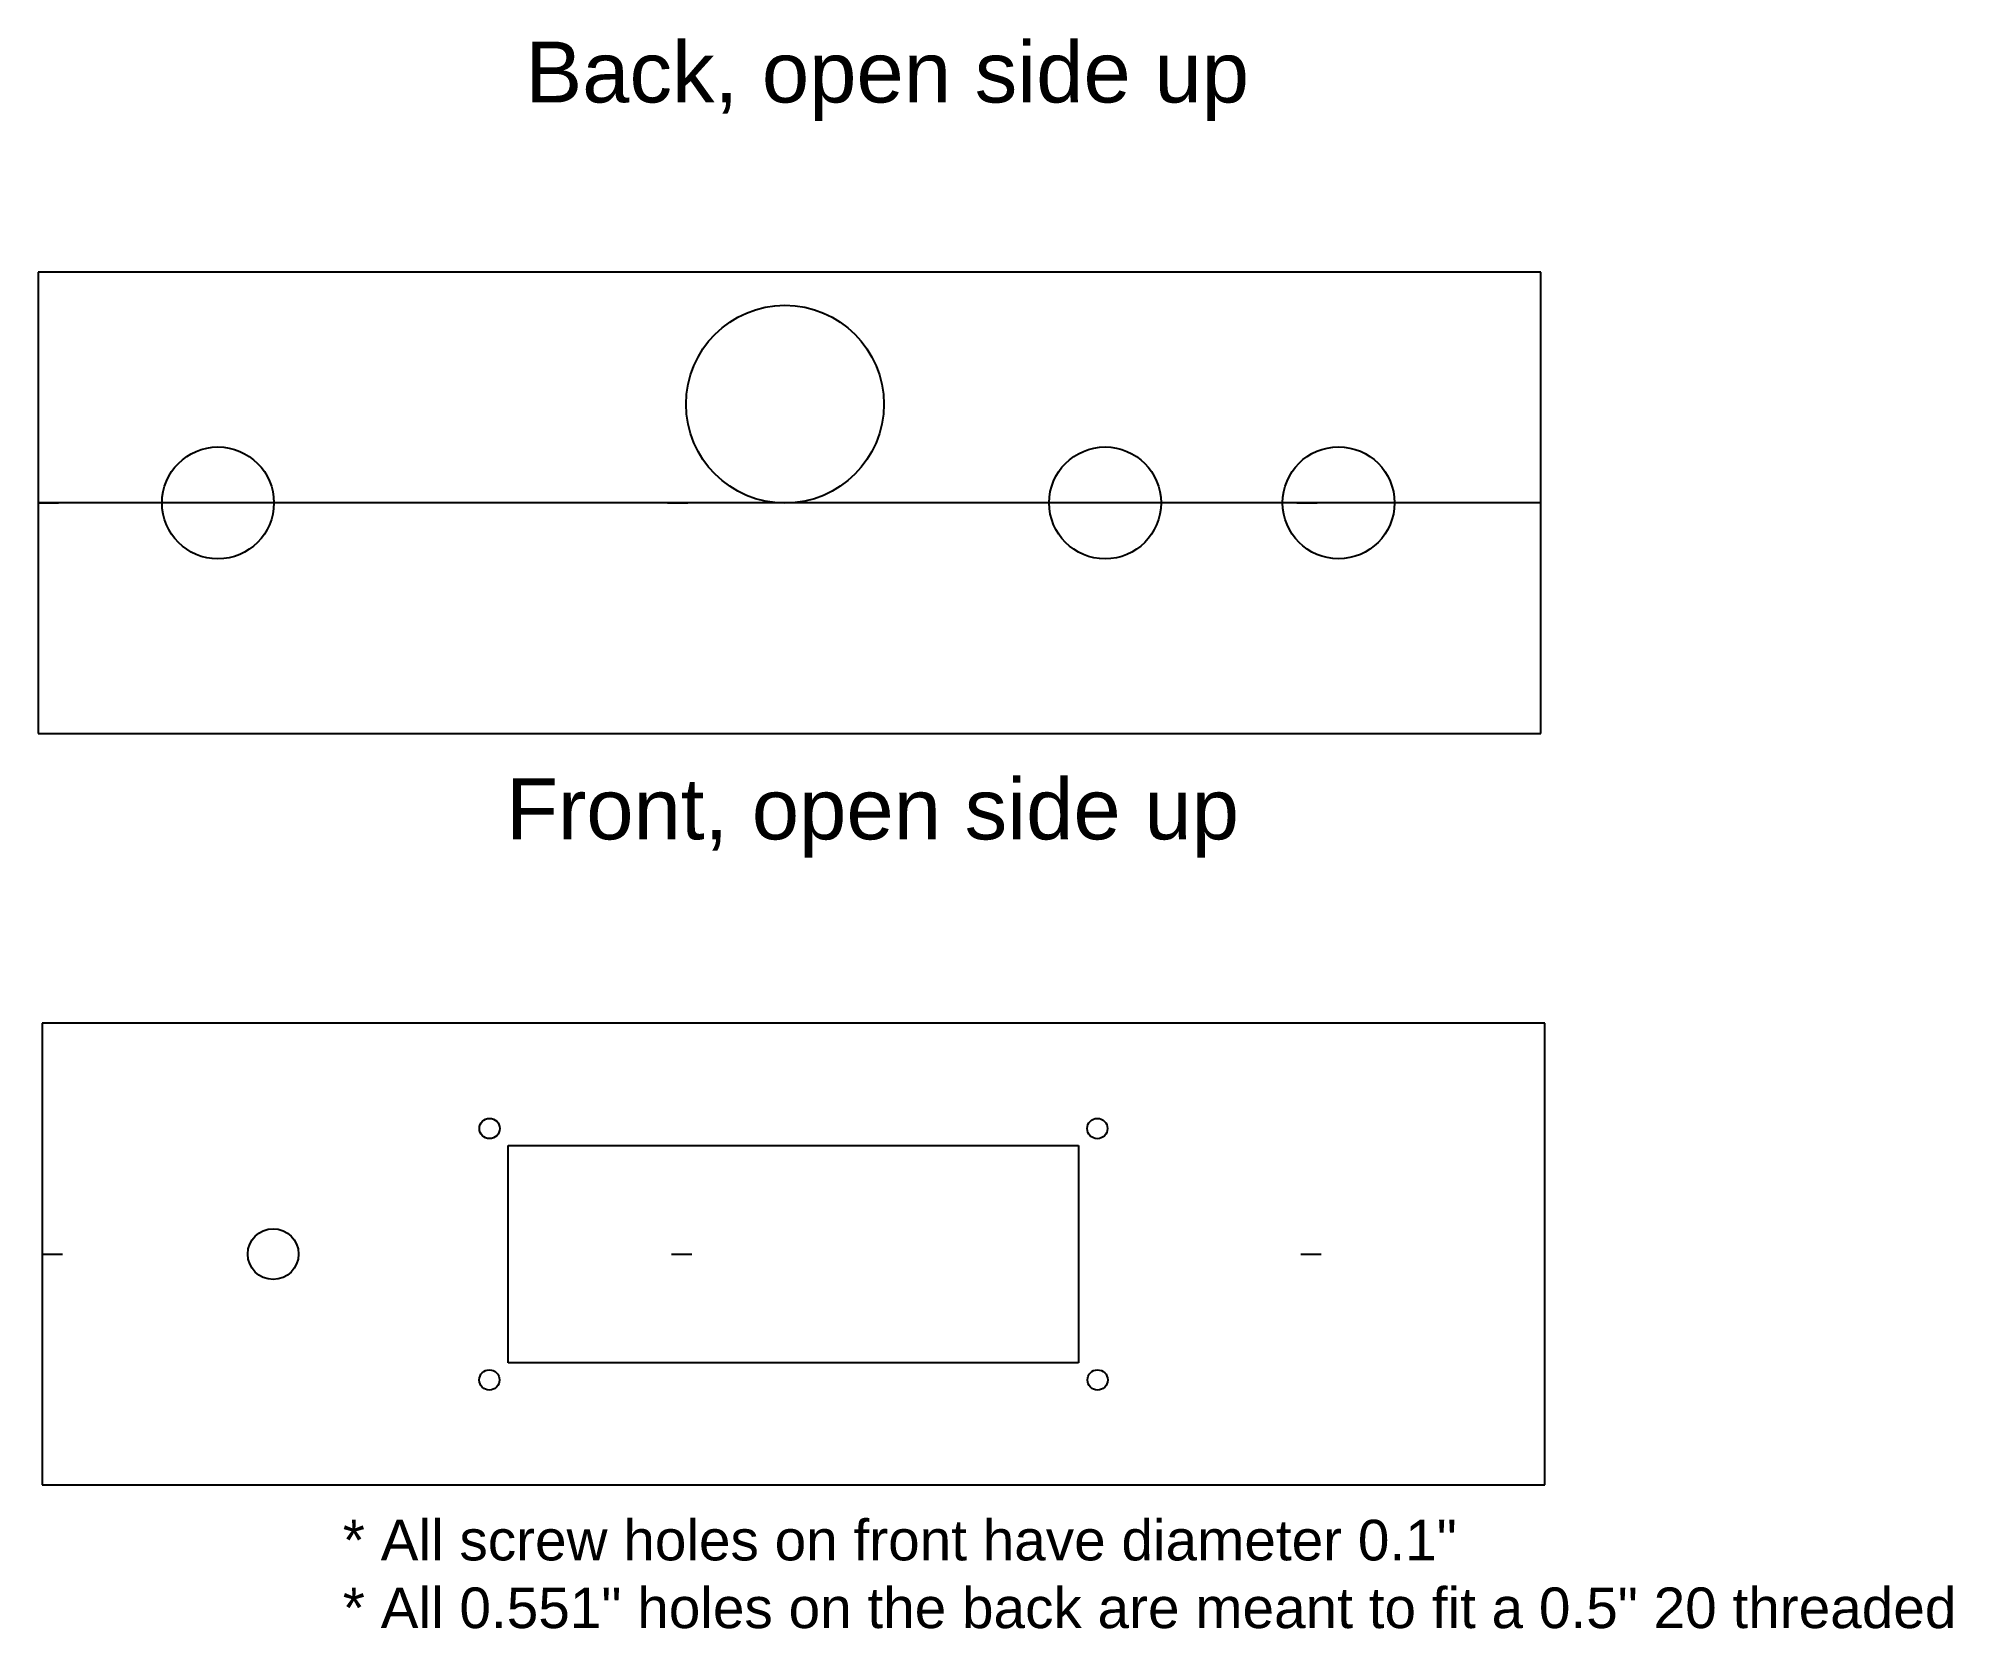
# Model space of a CAD drawing. Header units: inches. Extents: x 0 to 9.43, y -4.58 to 3.26.
import ezdxf

# ---------------------------------------------------------------- set-up
doc = ezdxf.new("R2010")
doc.units = ezdxf.units.IN
doc.header["$MEASUREMENT"] = 0
doc.linetypes.add('ACAD_ISO07W100', pattern=[3, 0, -3])
doc.layers.get('0').update_dxf_attribs({"lineweight": 25})
doc.styles.add('textstyle11', font='arial.ttf')
doc.styles.add('textstyle12', font='arial.ttf')
doc.styles.add('textstyle13', font='arial.ttf')

msp = doc.modelspace()

# ---------------------------------------------------------------- linework, layer by layer
for p, q in [((7.4019, 2.1048), (0, 2.1048)), ((0, 2.1048), (0, -0.1682)), ((7.4019, -0.1682), (7.4019, 2.1048)), ((7.4019, 0.9683), (0, 0.9683)), ((0, -0.1682), (7.4019, -0.1682)), ((7.4205, -1.5942), (0.0185, -1.5942)), ((0.0185, -1.5942), (0.0185, -3.8672)), ((7.4205, -3.8672), (7.4205, -1.5942)), ((2.3145, -2.1957), (5.1245, -2.1957)), ((2.3145, -3.2657), (2.3145, -2.1957)), ((5.1245, -2.1957), (5.1245, -3.2657)), ((5.1245, -3.2657), (2.3145, -3.2657)), ((0.0185, -3.8672), (7.4205, -3.8672))]:
    msp.add_line(p, q)
at = {"linetype": 'ACAD_ISO07W100'}
for p, q in [((0, 0.9683), (7.4019, 0.9683)), ((0.0185, -2.7307), (7.4205, -2.7307))]:
    msp.add_line(p, q, dxfattribs=at)
for centre, radius in [((3.678, 1.4539), 0.4872), ((0.885, 0.9678), 0.2755), ((5.255, 0.9678), 0.2755), ((6.4049, 0.9683), 0.2755), ((2.223, -2.1124), 0.05), ((5.2166, -2.1128), 0.05), ((1.1569, -2.7309), 0.125), ((2.2219, -3.3506), 0.05), ((5.218, -3.3506), 0.05)]:
    msp.add_circle(centre, radius)

# ---------------------------------------------------------------- texts
at = {"attachment_point": 1}
for s, insert, char_height, style in [('Back, open side up', (2.3996, 3.2395), 0.3, 'textstyle11'), ('Front, open side up', (2.3036, -0.3888), 0.3, 'textstyle12'), ('* All screw holes on front have diameter 0.1"\\P* All 0.551" holes on the back are meant to fit a 0.5" 20 threaded', (1.5, -4.0391), 0.2, 'textstyle13')]:
    msp.add_mtext(s, dxfattribs=dict(at, insert=insert, char_height=char_height, style=style))

doc.saveas('drawing.dxf')
